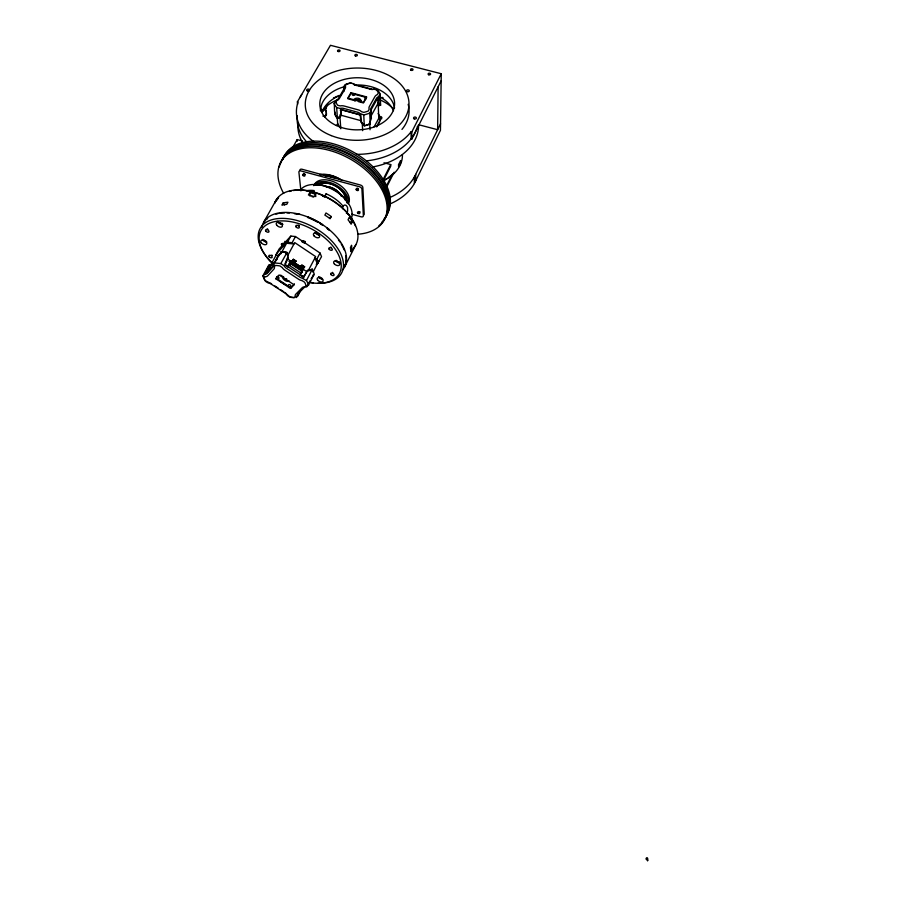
<?xml version="1.0" encoding="UTF-8"?>
<svg xmlns="http://www.w3.org/2000/svg" width="906" height="906" viewBox="0 0 906 906"><rect width="100%" height="100%" fill="white"/><g stroke="black" fill="none" stroke-linecap="round" stroke-linejoin="round"><path stroke-width="1.36" d="M369.773 122.661L371.403 118.324L370.735 109.637A4.213 2.945 0 0 1 370.984 108.21L376.511 98.301A4.19 2.911 0.3 0 1 378.255 96.863L380.214 94.224A23.93 16.625 -0.5 0 0 377.609 90.136L373.918 89.196A5.832 4.02 0.1 0 1 370.124 89.094M438.119 86.84L437.632 129.705L418.47 124.677M297.621 104.258L297.383 101.88L330.464 45.3L441.245 73.737L440.452 130.339L414.37 183.533L414.37 177.078L440.543 123.782M337.904 117.236C340.781 119.694 342.185 110.86 340.192 108.471L336.67 107.52A23.93 16.625 -0.5 0 1 334.133 103.352L336.183 100.691A4.202 2.911 -1.2 0 0 337.961 99.241L343.668 89.422A4.179 2.888 -0.9 0 0 343.94 88.018L343.567 87.112L344.96 84.711L350.882 82.933M342.615 208.708C342.185 206.794 343.94 204.031 346.024 205.356A4.394 2.537 82.4 0 1 347.587 207.768L347.61 211.121L346.42 213.431M287.746 257.066L285.186 263.442M288.165 258.221L287.904 255.447L286.409 253.918M267.882 271.721A4.462 2.48 29.1 0 1 265.447 272.31L266.624 273.08L270.09 266.126M269.66 282.91L265.062 280.498A25.345 14.145 28.4 0 1 262.887 275.854L265.028 274.246A4.462 2.48 29 0 0 266.851 273.612L273.125 266.828A4.507 2.525 29.1 0 0 273.499 265.639L273.204 264.654L281.211 251.879A24.745 13.998 28.6 0 1 287.043 252.468L286.885 254.45M288.278 257.712L284.427 266.296A4.519 2.559 28.7 0 0 286.33 268.199L299.829 277.111A4.485 2.537 28.2 0 0 301.811 278.051L306.455 280.509A25.345 14.145 28.4 0 1 308.493 285.175L306.228 286.772A4.428 2.48 27.8 0 0 304.348 287.383L297.848 293.929A4.394 2.435 27.8 0 0 297.451 295.062L297.712 296.002L296.126 297.598L297.304 295.367M287.462 259.218L287.734 258.391M335.322 112.265L334.858 113.375L335.537 113.261M268.674 266.353L268.595 265.639M269.784 267.281L269.467 267.882M268.459 266.794L264.416 274.201M344.586 267.021L355.877 244.665M386.624 185.56L392.241 174.439M386.681 187.032L394.144 172.219M411.845 139.026L411.777 132.004L411.064 131.812L411.143 138.845L411.845 139.026L441.131 80.849M411.777 132.004L441.245 73.737M382.592 180.543L390.713 164.564L383.985 162.774M383.272 180.86L390.758 166.126L390.713 164.564M352.366 221.8L351.12 224.224A45.764 27.18 29.2 0 0 348.029 219.762L349.274 217.338A45.708 27.214 29.2 0 1 352.366 221.8L349.648 222.174M308.493 285.175L314.257 274.088L312.072 269.116L310.282 270.056L311.755 270.339L309.206 269.762L307.338 270.588L303.136 278.312M306.455 280.509L312.253 269.399M313.125 271.993L318.097 262.446L316.228 264.348M318.312 262.853L316.783 259.218L314.926 257.972L317.383 263.805L321.539 256.658L320.022 253.012L295.458 236.534L290.837 236.092L279.127 248.969L275.786 255.084L276.647 254.133M306.851 286.817L307.847 284.914M308.38 283.895L309.965 280.849M308.131 270.951L315.65 256.602L294.722 242.604L287.632 255.73M316.783 259.218L320.022 253.012M297.712 296.002L300.815 290.079M301.256 268.516L303.159 266.398L303.906 266.885L301.992 269.003L301.426 268.199M376.556 126.817L381.63 117.214L378.946 116.512M303.159 266.398L304.099 266.828L301.8 265.299L300.067 267.111L294.156 263.193L296.047 261.053L293.374 259.275L289.274 264.541M301.483 269.829L302.174 268.822L301.845 269.456L297.168 266.353M290.509 288.414L294.393 284.144L290.509 288.414L275.786 278.765L276.126 278.131L290.849 287.78M301.234 270.939L304.099 266.828M303.193 276.987L299.999 274.869L302.411 271.528L290.237 263.465L287.915 265.934M301.471 272.06L303 269.161M301.46 271.483L304.631 266.76L301.97 264.982L300.067 267.111M331.256 216.557L330.124 218.708A46.036 27.021 29 0 0 324.869 215.118L326.001 212.978A45.98 27.055 29.1 0 1 331.256 216.557L329.478 218.459M299.999 274.869L302.411 271.528M298.889 266.908L299.682 266.149M300.452 267.893L301.177 267.145M295.764 265.152L296.681 264.156M298.482 265.401L297.564 266.409L298.459 265.333M293.952 262.344L292.955 262.921M291.336 262.491L293.385 259.909L293.952 260.713L293.578 259.841L296.047 261.053M294.461 263.918L295.458 263.34M294.291 264.235L295.175 263.159M343.068 206.251L341.845 204.756A29.445 17.78 29.4 0 0 328.131 194.688L326.137 193.827L324.552 196.783L322.536 195.923M326.137 193.827L324.552 196.783L322.559 195.923M288.436 264.971L290.883 261.121L287.825 266.828L285.673 265.401M287.825 266.828L290.237 263.465M289.444 264.801L293.374 259.275M291.347 263.578L291.687 262.944L302.377 270.033L302.038 270.668L291.347 263.578L289.558 265.481M289.954 264.767L293.578 259.841M292.4 262.219L294.122 260.396M274.778 262.944L280.803 263.567L287.043 252.468M292.106 242.717L293.986 243.974L286.579 243.25L287.474 242.276L292.106 242.717L295.458 236.534M315.594 194.235L314.28 196.636A45.764 27.18 29.2 0 0 308.414 194.994L309.739 192.582A45.708 27.214 29.2 0 1 315.594 194.235L315.786 196.625M273.204 264.654C275.526 262.559 277.553 254.02 280.656 253.318M313.136 192.548L314.212 190.588L312.287 190.385A29.445 17.78 29.4 0 0 306.387 190.724M280.849 253.793L287.327 241.891L277.395 252.785L269.003 268.131L277.1 259.32M287.474 242.276L290.837 236.092M262.887 275.854L268.878 264.903L270.645 264.96L270.622 265.832M266.908 271.324L268.142 269.071M266.5 272.276L270.022 266.149A24.745 13.998 28.6 0 1 269.456 264.688M377.009 126.602L379.682 121.721L379.467 115.662L378.13 113.556M340.35 116.648L341.166 114.915L340.826 109.479M378.708 117.033L379.467 115.662M374.167 126.738L378.753 118.369L378.198 103.114M370.565 110.815L376.703 99.785M363.804 124.36L364.201 125.821L370.226 123.952L369.75 113.046L371.12 110.566M370.803 116.432L378.278 102.967M300.271 96.942L301.721 94.462M283.114 202.967L281.925 205.084A46.036 27.021 29 0 1 286.76 204.36L287.938 202.242A45.98 27.055 29.1 0 0 283.114 202.967L284.575 204.983M324.552 117.248A14.394 10.034 -2 0 0 325.333 108.697L327.904 104.145M263.623 222.321L276.07 200.237M363.476 102.355L366.545 96.908L350.939 92.684L347.825 98.108L363.476 102.355L363.51 102.978L358.289 101.563M364.121 101.891L366.545 96.908M414.37 183.533L414.076 184.054A58.244 42.072 -0.8 0 1 389.976 203.975M414.37 177.078L414.019 177.576A58.573 42.152 -0.8 0 1 389.784 197.542M293.08 146.795L297.191 139.592L302.491 141.008M336.885 125.051L337.678 123.669L340.158 127.78M351.2 93.001L347.859 98.743L355.673 100.86M311.143 278.674L311.845 277.553M339.116 117.531L338.799 118.029C333.08 118.516 335.005 106.693 334.133 103.352M378.867 96.648C378.368 97.735 379.172 107.452 379.897 104.36M278.833 254.756L278.029 255.956L278.833 254.756L278.504 255.232M312.174 277.077L313.759 275.028L313.091 274.88M401.958 129.411L402.706 128.493A51.574 36.07 -0.5 0 0 408.164 104.315M266.851 272.763L274.156 264.926M276.998 277.202L278.742 275.345M275.786 278.765L279.274 275.062L294.065 284.778M289.897 264.846L291.687 262.944M292.763 263.159L293.669 262.162M294.156 263.193L295.877 261.37M295.786 265.231L296.489 264.405M296.953 264.337L296.069 265.413L296.975 264.405M299.954 266.33L299.139 267.395L299.988 266.398M301.46 267.327L300.735 268.074M301.63 269.875L304.631 266.76M379.161 104.484L379.002 105.753L380.599 105.175L380.214 94.224M340.509 116.274L339.15 116.829M340.43 116.33L339.603 116.738M378.855 104.643L378.3 104.734M307.678 270.509L303.555 276.998L304.133 276.398A4.485 2.548 28.3 0 1 300.837 275.197L287.361 266.285A4.507 2.559 28.7 0 1 285.197 263.873M307.814 270.452L310.282 270.418M340.192 108.471L341.517 108.199A4.236 2.956 -1 0 1 343.567 108.38L357.825 112.265A4.236 2.967 -0.6 0 1 359.909 113.488L363.748 114.892L364.291 125.798A23.296 16.285 -0.5 0 0 369.976 124.031L370.226 123.952M374.11 89.196L372.808 89.456A4.156 2.877 0.1 0 1 370.781 89.286L356.024 85.289A5.832 4.009 -0.3 0 1 353.136 83.601L353.057 83.499M308.029 270.373L310.486 270.486M379.002 118.086L381.686 118.788L381.63 117.214M297.383 101.88L298.051 102.061A61.053 42.707 -0.5 0 0 314.156 141.948M358.538 85.56L371.222 88.981M366.579 97.531L350.984 93.318L350.939 92.684M341.415 109.807L359.909 114.847M339.829 114.903L361.517 120.826M351.653 214.212L361.132 216.806A2.503 1.54 28.4 0 0 363.363 215.741L361.924 189.161A2.571 1.619 29.2 0 0 359.444 186.738L301.064 170.974A2.582 1.585 31 0 0 298.901 172.129L300.917 190.894M360.656 121.359L362.117 123.612L364.076 124.394M364.189 124.847L363.793 124.688M334.926 114.303L335.356 114.552A23.296 16.285 -0.5 0 0 335.99 115.934M274.914 285.99L278.233 288.165M280.452 289.603L283.771 291.777M289.161 296.228L286.738 294.325A4.383 2.412 28.1 0 0 284.869 292.502M280.758 281.755L286.5 285.515M280.667 275.118L283.85 277.202M280.803 263.567L284.167 265.786M294.314 262.876L300.237 266.794M287.519 258.901L306.33 271.37M292.219 262.378L302.763 269.365M291.675 262.446L302.955 269.931M289.003 261.426L291.347 262.966M289.252 265.311L301.449 273.374M369.195 123.329L369.976 124.031M340.905 195.186C337.927 189.988 331.018 186.579 325.832 186.523C332.128 186.772 338.448 190.419 341.347 196.081L341.109 195.549M378.096 104.462L377.689 98.199L378.935 98.539A4.179 2.911 0.2 0 0 376.579 100.192M379.92 103.771L380.599 105.175M347.111 212.502L347.836 214.02M360.803 121.812L360.214 113.93M377.915 103.771L377.961 104.054M297.191 139.592L297.361 141.166M320.735 108.029L320.939 110.396M309.739 192.582L310.033 196.183M325.333 108.697L325.458 110.272A14.371 10.034 -2 0 1 326.353 115.209M336.67 107.52L337.44 118.46M337.179 116.681L337.768 125.005M335.548 100.894L335.684 102.797M339.92 116.285L340.781 128.754M343.567 87.112L343.85 91.54M362.23 122.378L362.649 130.668M360.815 114.926L361.075 120.045M369.795 124.235L370.033 129.762M415.695 174.394L415.741 180.872M415.005 175.775L415.061 182.253M417.519 126.172A60.702 42.639 -0.6 0 1 417.145 127.486M416.715 128.799A60.702 42.639 -0.6 0 1 412.864 136.421M412.026 137.644A60.702 42.639 -0.6 0 1 366.579 160.849M306.364 141.562A60.702 42.639 -0.6 0 1 297.304 115.798M411.064 131.812A61.053 42.707 -0.5 0 1 356.443 154.337M320.418 110.849A37.18 26.002 -0.5 0 1 320.588 108.573L321.789 104.122A37.18 26.002 -0.5 0 1 344.393 86.716M354.337 85.085A37.18 26.002 -0.5 0 1 394.552 108.052M322.377 111.223A36.965 25.957 -0.6 0 1 341.358 94.949M379.886 97.033A36.965 25.957 -0.6 0 1 393.498 110.713M322.638 110.792A43.477 30.702 -0.6 0 1 325.809 107.905M322.174 112.129A41.869 29.558 -0.6 0 1 326.556 107.735M322.887 116.138A1.767 1.234 -1.6 0 1 325.673 116.093M402.434 154.632A42.48 30.476 -0.8 0 1 384.608 180.181M393.159 173.556A40.838 29.309 -0.8 0 1 388.153 177.701M386.262 178.924A40.838 29.309 -0.8 0 1 384.257 180.068M355.492 100.068A5.017 3.488 -0.5 0 1 360.984 100.894M353.578 100.068A3.771 2.616 -0.5 0 1 358.583 98.346A3.771 2.616 -0.5 0 1 360.554 101.959M354.631 100.77A3.76 2.616 -0.5 0 1 360.905 101.857M376.42 89.796A22.276 15.459 -0.5 0 1 378.402 92.91L377.36 94.598A5.866 4.077 0.3 0 0 374.903 96.614L369.365 106.523A5.912 4.134 0 0 0 369.206 109.207L368.323 110.974A22.276 15.459 -0.5 0 1 363.77 112.378L361.313 111.631A5.934 4.156 -0.6 0 0 358.38 109.898L344.121 106.013A5.934 4.145 -1 0 0 340.271 105.911L337.757 105.3A22.276 15.459 -0.5 0 1 335.82 102.14L336.919 100.43A5.9 4.088 -1.2 0 0 339.433 98.403L345.141 88.573A5.855 4.032 -0.9 0 0 345.333 85.945L346.217 84.224A22.276 15.459 -0.5 0 1 350.724 82.876L354.654 84.292A4.156 2.865 -0.3 0 0 356.704 85.492M371.2 112.446A4.213 2.945 0 0 1 370.95 112.004M370.792 111.042A4.213 2.945 0 0 1 371.075 110.09M340.316 110.362A4.224 2.956 -1 0 1 343.691 110.26L357.927 114.145A4.236 2.967 -0.6 0 1 360.316 115.809M343.691 89.014A4.179 2.877 -0.9 0 1 343.929 89.456M354.733 94.269A1.257 0.872 -0.5 0 1 354.008 95.357A1.257 0.872 -0.5 0 1 352.411 94.915A1.257 0.872 -0.5 0 1 352.955 93.782M366.375 98.833A1.257 0.872 -0.2 0 1 365.594 97.202M369.75 113.046A23.93 16.625 -0.5 0 1 363.748 114.892M337.802 118.584A23.296 16.285 -0.5 0 1 336.828 117.316M418.572 125.153A60.351 42.559 -0.6 0 1 372.626 166.953M302.627 142.559A60.351 42.559 -0.6 0 1 297.927 124.167M333.499 97.927A41.88 29.479 -0.6 0 1 334.563 97.395M335.65 96.885A41.88 29.479 -0.6 0 1 336.76 96.398M337.881 95.945A41.88 29.479 -0.6 0 1 339.025 95.504M382.072 97.327A41.88 29.479 -0.6 0 1 383.125 97.859M321.8 111.076A41.767 29.445 -0.6 0 1 322.445 110.272M323.136 109.49A41.767 29.445 -0.6 0 1 338.131 99.49M380.022 99.887A41.767 29.445 -0.6 0 1 393.011 108.573M282.049 160.068A59.173 36.648 29.8 0 1 353.804 156.296A59.173 36.648 29.8 0 1 383.521 220.09M282.899 158.595A59.117 36.682 29.8 0 1 354.608 154.79A59.117 36.682 29.8 0 1 384.269 218.595M282.842 159.479A59.071 36.704 29.9 0 1 351.947 151.325A59.071 36.704 29.9 0 1 386.477 215.118M279.308 166.964A59.241 36.614 29.8 0 1 352.593 158.414A59.241 36.614 29.8 0 1 378.889 225.707M383.215 220.724A59.184 36.636 29.8 0 1 381.528 222.548M280.803 163.035A59.184 36.636 29.8 0 1 349.988 154.983A59.184 36.636 29.8 0 1 384.676 218.742M283.646 193.363A59.286 36.58 29.7 0 1 307.825 147.825A59.286 36.58 29.7 0 1 381.007 188.063A59.286 36.58 29.7 0 1 357.927 234.201M319.807 174.552A24.553 15.142 29.7 0 1 341.97 180.305M304.846 174.337A1.234 0.759 30.9 0 1 303.68 173.408A1.291 0.793 30.9 0 0 305.413 174.405M358.425 188.833A1.28 0.804 29.2 0 1 357.123 187.984M360.169 211.936A1.257 0.77 28.6 0 1 358.753 211.472M267.904 229.309A1.914 1.099 30 0 1 267.213 228.663M271.721 262.4A46.399 26.795 28.8 0 1 273.884 219.229A46.399 26.795 28.8 0 1 337.225 247.7A46.399 26.795 28.8 0 1 318.006 283.204M313.351 282.831A46.399 26.795 28.8 0 1 310.951 282.491M271.075 262.162A44.677 25.764 28.8 0 1 277.1 221.211A44.677 25.764 28.8 0 1 337.847 253.476A44.677 25.764 28.8 0 1 309.286 282.457M261.857 227.1A46.251 26.886 28.9 0 1 316.251 220.905A46.251 26.886 28.9 0 1 342.23 270.35M264.076 222.434A45.798 26.636 28.9 0 1 264.926 221.075M265.922 219.784A45.798 26.636 28.9 0 1 267.055 218.595M297.372 213.725A45.798 26.636 28.9 0 1 299.931 214.348M307.689 216.874A45.798 26.636 28.9 0 1 322.593 224.62M327.089 227.859A45.798 26.636 28.9 0 1 329.206 229.569M346.092 261.245A45.798 26.636 28.9 0 1 345.775 262.865M345.311 264.405A45.798 26.636 28.9 0 1 343.952 267.27A45.81 26.636 28.9 0 0 345.265 264.246M319.059 234.982A3.397 2.016 28.9 0 1 315.129 232.502M318.561 233.941A1.925 1.144 28.9 0 1 316.33 232.434M284.824 241.347A2.639 1.518 29.4 0 1 285.356 241.732M282.989 244.586A2.639 1.518 29.4 0 1 282.423 244.235M284.065 244.258A1.54 0.883 29.4 0 1 282.434 243.34M284.201 242.525A1.54 0.883 29.4 0 1 284.507 242.774M283.227 245.798A1.54 0.883 29.3 0 1 281.426 244.597A1.54 0.883 29.3 0 1 282.287 243.657A1.54 0.883 29.3 0 1 284.088 244.858M305.424 241.472A1.552 0.906 29 0 1 303.17 240.622M302.128 241.358A1.552 0.906 29 0 1 303.555 241.03A1.552 0.906 29 0 1 304.937 242.321A1.552 0.906 29 0 1 303.986 243.091M302.593 242.434A1.552 0.906 29 0 1 302.174 241.879M282.989 224.326A3.397 1.982 30 0 1 279.875 223.759A3.397 1.982 30 0 1 277.768 221.358M282.174 223.284A1.925 1.121 30 0 1 279.694 222.57M266.806 242.004A3.33 1.903 29.8 0 1 262.446 239.422M265.888 240.985A1.88 1.076 29.8 0 1 263.68 239.512M322.763 279.274A3.25 1.857 27.8 0 1 318.64 276.602M322.072 278.301A1.835 1.053 27.8 0 1 320.781 277.814M320.124 277.202A1.835 1.053 27.8 0 1 319.931 276.874M339.388 261.721A1.88 1.099 27.8 0 1 336.454 260.35M340.316 262.672A3.318 1.948 27.8 0 1 335.311 260.486M272.4 255.401A1.857 1.053 29.3 0 1 271.528 255.141M332.83 272.649A1.857 1.076 27.6 0 1 332.457 272.355M331.086 247.327A1.903 1.121 28.3 0 1 330.713 247.021M299.467 225.605A1.925 1.133 29.6 0 1 298.119 225.096M318.572 260.747A1.529 0.883 28.3 0 1 318.448 261.868M352.423 250.713A45.764 27.18 29.2 0 1 351.607 251.653M274.767 202.65A45.764 27.18 29.2 0 1 277.213 199.773L278.561 197.406A45.708 27.214 29.2 0 0 276.104 200.283M274.756 203.284A45.674 27.237 29.2 0 1 329.048 198.663A45.674 27.237 29.2 0 1 354.031 247.372M289.376 191.494A43.918 26.229 29.3 0 1 291.313 190.962M293.34 190.543A43.918 26.229 29.3 0 1 355.231 225.696M353.634 248.323A45.708 27.214 29.2 0 1 352.819 249.252M312.083 196.795A1.903 1.155 30 0 1 313.397 197.032M263.51 223.442A45.81 26.636 28.9 0 1 264.326 222.027M266.398 219.445A45.81 26.636 28.9 0 1 267.655 218.289M275.922 214.133A45.81 26.636 28.9 0 1 277.938 213.646M280.056 213.284A45.81 26.636 28.9 0 1 284.563 212.921M286.942 212.921A45.81 26.636 28.9 0 1 289.376 213.057M294.427 213.703A45.81 26.636 28.9 0 1 297.021 214.201M307.553 217.417A45.81 26.636 28.9 0 1 317.847 222.355M320.316 223.827A45.81 26.636 28.9 0 1 322.706 225.379M327.259 228.697A45.81 26.636 28.9 0 1 329.41 230.464M338.448 239.943A45.81 26.636 28.9 0 1 339.875 241.925M341.166 243.907A45.81 26.636 28.9 0 1 344.144 249.852M345.741 255.605A45.81 26.636 28.9 0 1 345.673 262.649M289.444 281.098A3.998 2.231 28.4 0 1 284.835 280.35A3.998 2.231 28.4 0 1 282.899 276.806M286.806 279.059A3.986 2.231 28.5 0 1 285.922 278.584M298.708 294.11A4.383 2.446 27.8 0 1 298.436 293.17M298.47 292.74A4.383 2.446 27.8 0 1 298.844 292.038M274.246 262.751A4.496 2.525 29.1 0 1 274.439 263.25M270.328 283.148A4.405 2.424 28.6 0 1 271.596 283.827M288.493 287.259A1.325 0.736 28.2 0 1 289.082 287.61M276.783 276.851A1.336 0.736 28.6 0 1 278.572 277.315A1.336 0.736 28.6 0 1 278.64 278.527M288.538 285.288A1.325 0.736 28.2 0 1 289.286 284.597A1.325 0.736 28.2 0 1 290.792 285.481A1.325 0.736 28.2 0 1 290.407 286.387M294.246 297.519A25.345 14.145 28.4 0 1 290.248 296.942M280.803 251.879A25.198 14.247 28.6 0 1 286.806 252.48M312.072 269.116A24.745 13.998 28.6 0 1 313.544 272.185M285.424 253.057A23.42 13.25 28.6 0 1 287.236 253.363M300.996 189.263A29.354 17.837 29.5 0 1 334.994 190.804A29.354 17.837 29.5 0 1 351.064 219.365M320.328 174.892A23.703 14.621 29.7 0 1 340.26 179.49M324.994 175.866A22.004 13.579 29.7 0 1 335.548 178.301M330.837 176.5A12.65 7.86 29.8 0 1 332.513 176.545M319.886 185.096A14.824 9.128 29.7 0 1 336.262 186.296A14.824 9.128 29.7 0 1 344.892 199.864M320.192 183.986A14.813 9.139 29.7 0 1 320.826 183.374M314.178 184.937A19.49 11.993 29.7 0 1 336.987 183.34A19.49 11.993 29.7 0 1 348.278 203.759M316.817 184.02A17.792 10.951 29.7 0 1 317.576 183.284M347.598 201.019A17.792 10.951 29.7 0 1 347.27 202.004M313.782 185.673A19.513 11.982 29.7 0 1 335.254 184.654A19.513 11.982 29.7 0 1 348.232 203.408M316.636 185.005A17.814 10.94 29.7 0 1 336.307 186.443A17.814 10.94 29.7 0 1 346.692 202.751M363.816 214.915A2.503 1.552 28.5 0 0 364.235 214.009L362.83 187.417A2.571 1.619 29.2 0 0 360.35 184.994L302.026 169.252A2.582 1.585 31 0 0 299.863 170.419M314.654 185.288A23.839 14.541 29.6 0 1 346.534 201.359M351.539 245.39L350.452 247.531A46.036 27.021 29 0 1 350.656 251.608L351.732 249.467A45.98 27.055 29.1 0 0 351.539 245.39M297.395 265.911L298.176 265.152L297.462 265.911M264.937 276.715L263.906 277.825A23.579 13.137 28.4 0 0 265.56 281.358L267.938 282.831A6.172 3.386 28.6 0 1 271.607 284.359L284.903 293.046A6.138 3.375 28.1 0 1 287.519 295.628L289.784 297.168A23.579 13.137 28.4 0 0 294.257 297.666L295.288 296.489A6.149 3.409 27.7 0 1 295.73 294.246L302.219 287.689A6.206 3.477 27.8 0 1 304.869 286.84L306.103 285.741A23.579 13.137 28.4 0 0 304.552 282.185L302.162 280.69A6.285 3.556 28.2 0 1 298.436 279.139L284.937 270.226A6.331 3.579 28.7 0 1 282.242 267.542L279.92 265.934A23.579 13.137 28.4 0 0 275.345 265.469L274.325 266.726A6.308 3.533 29.1 0 1 273.918 269.082L267.644 275.854A6.251 3.465 29 0 1 265.073 276.726L264.937 276.715M647.665 860.7L645.989 858.979A2.152 0.974 -85.8 0 1 647.337 857.869A2.152 0.974 -85.8 0 1 647.665 860.7M398.595 166.749L398.549 164.45A42.605 30.51 -0.7 0 0 400.588 160.543L400.633 162.842A42.525 30.487 -0.8 0 1 398.595 166.749M331.245 135.594A51.868 36.138 -0.5 0 0 409.002 103.884A51.868 36.138 -0.5 0 0 331.132 73.012A51.868 36.138 -0.5 0 0 331.245 135.594M336.319 125.504A37.395 26.048 -0.5 0 0 394.506 105.424A37.395 26.048 -0.5 0 0 340.769 80.475A37.395 26.048 -0.5 0 0 336.319 125.504M338.097 51.472A1.234 0.827 -0.7 0 0 340.033 50.861A1.234 0.827 -0.7 0 0 338.289 50.034A1.234 0.827 -0.7 0 0 338.097 51.472M428.674 74.734A1.234 0.849 1.9 0 0 430.588 74.099A1.234 0.849 1.9 0 0 428.787 73.261A1.234 0.849 1.9 0 0 428.674 74.734M355.412 55.889A1.234 0.838 -0.2 0 0 357.349 55.277A1.234 0.838 -0.2 0 0 355.594 54.451A1.234 0.838 -0.2 0 0 355.412 55.889M411.086 70.294A1.234 0.849 1.3 0 0 413.011 69.66A1.234 0.849 1.3 0 0 411.222 68.822A1.234 0.849 1.3 0 0 411.086 70.294M307.259 90.849A1.404 0.974 -1.9 0 0 309.501 90.147A1.404 0.974 -1.9 0 0 307.564 89.173A1.404 0.974 -1.9 0 0 307.259 90.849M407.088 91.585A1.393 0.963 1.1 0 0 409.274 90.894A1.393 0.963 1.1 0 0 407.292 89.921A1.393 0.963 1.1 0 0 407.088 91.585M414.167 118.845A1.416 0.997 1.3 0 0 416.375 118.131A1.416 0.997 1.3 0 0 414.359 117.134A1.416 0.997 1.3 0 0 414.167 118.845M265.843 231.109A1.914 1.099 30 0 0 268.844 231.97A1.914 1.099 30 0 0 267.111 229.66A1.914 1.099 30 0 0 265.843 231.109M314.099 235.979A3.397 2.005 28.9 0 0 319.456 237.1A3.397 2.005 28.9 0 0 316.013 233.057A3.397 2.005 28.9 0 0 314.099 235.979M276.874 225.322A3.409 1.982 29.9 0 0 282.208 226.568A3.409 1.982 29.9 0 0 278.822 222.491A3.409 1.982 29.9 0 0 276.874 225.322M261.347 242.819A3.33 1.891 29.7 0 0 266.568 244.19A3.33 1.891 29.7 0 0 263.374 240.215A3.33 1.891 29.7 0 0 261.347 242.819M317.553 279.988A3.25 1.857 27.8 0 0 322.763 281.619A3.25 1.857 27.8 0 0 320.078 277.768A3.25 1.857 27.8 0 0 317.553 279.988M269.093 256.715A1.857 1.053 29.3 0 0 272.026 257.564A1.857 1.053 29.3 0 0 270.339 255.345A1.857 1.053 29.3 0 0 269.093 256.715M329.127 249.173A1.903 1.121 28.3 0 0 332.162 250.045A1.903 1.121 28.3 0 0 330.52 247.746A1.903 1.121 28.3 0 0 329.127 249.173M296.081 226.919A1.937 1.133 29.5 0 0 299.139 227.791A1.937 1.133 29.5 0 0 297.428 225.435A1.937 1.133 29.5 0 0 296.081 226.919M334.359 263.929A3.318 1.937 27.8 0 0 339.591 264.903A3.318 1.937 27.8 0 0 336.115 261.053A3.318 1.937 27.8 0 0 334.359 263.929M330.916 274.495A1.857 1.076 27.6 0 0 333.884 275.356A1.857 1.076 27.6 0 0 332.275 273.148A1.857 1.076 27.6 0 0 330.916 274.495M357.666 212.967A1.257 0.77 28.6 0 0 359.671 213.454A1.257 0.77 28.6 0 0 358.516 211.913A1.257 0.77 28.6 0 0 357.666 212.967M356.217 189.728A1.28 0.804 29.2 0 0 358.266 190.43A1.28 0.804 29.2 0 0 357.338 188.799A1.28 0.804 29.2 0 0 356.217 189.728M302.819 175.356A1.291 0.793 30.8 0 0 304.846 175.911A1.291 0.793 30.8 0 0 303.703 174.292A1.291 0.793 30.8 0 0 302.819 175.356"/></g></svg>
